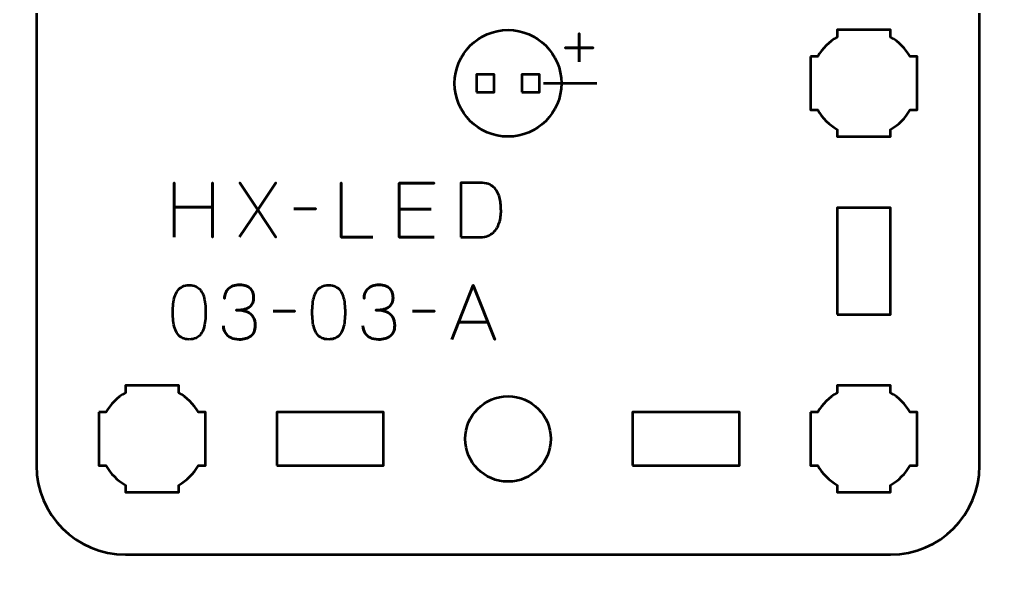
# Model space of a CAD drawing. Header units: centimetres. Extents: x -21 to 0, y -29.7 to 0.
# Drawn here: x -17.14 to -11.6, y -11.58 to -8.39 of the extents above; entities that cross this region are included whole.
import ezdxf

# ---------------------------------------------------------------- set-up
doc = ezdxf.new("R2010")
doc.units = ezdxf.units.CM
doc.header["$MEASUREMENT"] = 0
doc.layers.add('Layer 1', color=7, linetype='Continuous')

msp = doc.modelspace()

# ---------------------------------------------------------------- linework, layer by layer
at = {"layer": 'Layer 1', "lineweight": 53}
for points in [[(-14.577, -8.8), (-14.477, -8.8), (-14.477, -8.7), (-14.577, -8.7), (-14.577, -8.8)], [(-14.323, -8.8), (-14.223, -8.8), (-14.223, -8.7), (-14.323, -8.7), (-14.323, -8.8)], [(-12.55, -10.05), (-12.25, -10.05), (-12.25, -9.45), (-12.55, -9.45), (-12.55, -10.05)], [(-15.7, -10.9), (-15.1, -10.9), (-15.1, -10.6), (-15.7, -10.6), (-15.7, -10.9)], [(-13.7, -10.9), (-13.1, -10.9), (-13.1, -10.6), (-13.7, -10.6), (-13.7, -10.9)]]:
    msp.add_lwpolyline(points, close=True, dxfattribs=at)
at = {"layer": 'Layer 1', "color": 5, "lineweight": 53}
msp.add_ellipse((-14.4, -8.75), major_axis=(0, 0.3), ratio=1, dxfattribs=at)
at = {"layer": 'Layer 1', "lineweight": 53}
msp.add_ellipse((-14.4, -10.75), major_axis=(0, 0.24), ratio=1, dxfattribs=at)
at = {"layer": 'Layer 1', "color": 1, "lineweight": 53}
msp.add_open_spline([(-21.00003, -29.19995), (-21.00003, -29.19995), (-21.00003, -5.29992), (-21.00003, -5.29992), (-21.00003, -5.29992), (-21.00003, -5.21709), (-20.93286, -5.14992), (-20.85003, -5.14992), (-20.85003, -5.14992), (-20.7672, -5.14992), (-20.70003, -5.08275), (-20.70003, -4.99992), (-20.70003, -4.99992), (-20.70003, -4.91709), (-20.7672, -4.84992), (-20.85003, -4.84992), (-20.85003, -4.84992), (-20.93286, -4.84992), (-21.00003, -4.78275), (-21.00003, -4.69992), (-21.00003, -4.69992), (-21.00003, -4.61709), (-20.93286, -4.54992), (-20.85003, -4.54992), (-20.85003, -4.54992), (-20.7672, -4.54992), (-20.70003, -4.48275), (-20.70003, -4.39992), (-20.70003, -4.39992), (-20.70003, -4.31709), (-20.7672, -4.24992), (-20.85003, -4.24992), (-20.85003, -4.24992), (-20.93286, -4.24992), (-21.00003, -4.18275), (-21.00003, -4.09992), (-21.00003, -4.09992), (-21.00003, -4.01709), (-20.93286, -3.94992), (-20.85003, -3.94992), (-20.85003, -3.94992), (-20.7672, -3.94992), (-20.70003, -3.88275), (-20.70003, -3.79992), (-20.70003, -3.79992), (-20.70003, -3.71709), (-20.7672, -3.64992), (-20.85003, -3.64992), (-20.85003, -3.64992), (-20.93286, -3.64992), (-21.00003, -3.58275), (-21.00003, -3.49992), (-21.00003, -3.49992), (-21.00003, -3.41709), (-20.93286, -3.34992), (-20.85003, -3.34992), (-20.85003, -3.34992), (-20.7672, -3.34992), (-20.70003, -3.28275), (-20.70003, -3.19992), (-20.70003, -3.19992), (-20.70003, -3.11709), (-20.7672, -3.04992), (-20.85003, -3.04992), (-20.85003, -3.04992), (-20.93286, -3.04992), (-21.00003, -2.98275), (-21.00003, -2.89992), (-21.00003, -2.89992), (-21.00003, -2.81709), (-20.93286, -2.74992), (-20.85003, -2.74992), (-20.85003, -2.74992), (-20.7672, -2.74992), (-20.70003, -2.68275), (-20.70003, -2.59992), (-20.70003, -2.59992), (-20.70003, -2.51709), (-20.7672, -2.44992), (-20.85003, -2.44992), (-20.85003, -2.44992), (-20.93286, -2.44992), (-21.00003, -2.38275), (-21.00003, -2.29992), (-21.00003, -2.29992), (-21.00003, -2.21709), (-20.93286, -2.14992), (-20.85003, -2.14992), (-20.85003, -2.14992), (-20.7672, -2.14992), (-20.70003, -2.08275), (-20.70003, -1.99992), (-20.70003, -1.99992), (-20.70003, -1.91709), (-20.7672, -1.84992), (-20.85003, -1.84992), (-20.85003, -1.84992), (-20.93286, -1.84992), (-21.00003, -1.78275), (-21.00003, -1.69992), (-21.00003, -1.69992), (-21.00003, -1.61709), (-20.93286, -1.54992), (-20.85003, -1.54992), (-20.85003, -1.54992), (-20.7672, -1.54992), (-20.70003, -1.48275), (-20.70003, -1.39992), (-20.70003, -1.39992), (-20.70003, -1.31709), (-20.7672, -1.24992), (-20.85003, -1.24992), (-20.85003, -1.24992), (-20.93286, -1.24992), (-21.00003, -1.18275), (-21.00003, -1.09992), (-21.00003, -1.09992), (-21.00003, -1.09992), (-21.00003, -0.49992), (-21.00003, -0.49992), (-21.00003, -0.49992), (-21.00003, -0.22295), (-20.77694, 0.00004), (-20.49994, 0.00004), (-20.49994, 0.00004), (-20.49994, 0.00004), (-0.50008, 0.00004), (-0.50008, 0.00004), (-0.50008, 0.00004), (-0.22294, 0.00004), (0.00002, -0.22295), (0.00002, -0.49992), (0.00002, -0.49992), (0.00002, -0.49992), (0.00002, -29.19995), (0.00002, -29.19995), (0.00002, -29.19995), (0.00002, -29.47695), (-0.22294, -29.70004), (-0.50008, -29.70004), (-0.50008, -29.70004), (-0.50008, -29.70004), (-20.49994, -29.70004), (-20.49994, -29.70004), (-20.49994, -29.70004), (-20.77694, -29.70004), (-21.00003, -29.47695), (-21.00003, -29.19995)], degree=3, knots=[0, 0, 0, 0, 0.027027, 0.027027, 0.027027, 0.027027, 0.0540541, 0.0540541, 0.0540541, 0.0540541, 0.0810811, 0.0810811, 0.0810811, 0.0810811, 0.1081081, 0.1081081, 0.1081081, 0.1081081, 0.1351351, 0.1351351, 0.1351351, 0.1351351, 0.1621622, 0.1621622, 0.1621622, 0.1621622, 0.1891892, 0.1891892, 0.1891892, 0.1891892, 0.2162162, 0.2162162, 0.2162162, 0.2162162, 0.2432432, 0.2432432, 0.2432432, 0.2432432, 0.2702703, 0.2702703, 0.2702703, 0.2702703, 0.2972973, 0.2972973, 0.2972973, 0.2972973, 0.3243243, 0.3243243, 0.3243243, 0.3243243, 0.3513514, 0.3513514, 0.3513514, 0.3513514, 0.3783784, 0.3783784, 0.3783784, 0.3783784, 0.4054054, 0.4054054, 0.4054054, 0.4054054, 0.4324324, 0.4324324, 0.4324324, 0.4324324, 0.4594595, 0.4594595, 0.4594595, 0.4594595, 0.4864865, 0.4864865, 0.4864865, 0.4864865, 0.5135135, 0.5135135, 0.5135135, 0.5135135, 0.5405405, 0.5405405, 0.5405405, 0.5405405, 0.5675676, 0.5675676, 0.5675676, 0.5675676, 0.5945946, 0.5945946, 0.5945946, 0.5945946, 0.6216216, 0.6216216, 0.6216216, 0.6216216, 0.6486486, 0.6486486, 0.6486486, 0.6486486, 0.6756757, 0.6756757, 0.6756757, 0.6756757, 0.7027027, 0.7027027, 0.7027027, 0.7027027, 0.7297297, 0.7297297, 0.7297297, 0.7297297, 0.7567568, 0.7567568, 0.7567568, 0.7567568, 0.7837838, 0.7837838, 0.7837838, 0.7837838, 0.8108108, 0.8108108, 0.8108108, 0.8108108, 0.8378378, 0.8378378, 0.8378378, 0.8378378, 0.8648649, 0.8648649, 0.8648649, 0.8648649, 0.8918919, 0.8918919, 0.8918919, 0.8918919, 0.9189189, 0.9189189, 0.9189189, 0.9189189, 0.9459459, 0.9459459, 0.9459459, 0.9459459, 0.972973, 0.972973, 0.972973, 0.972973, 1, 1, 1, 1], dxfattribs=at)
at = {"layer": 'Layer 1', "color": 3, "lineweight": 53}
msp.add_open_spline([(-17.05, -10.9), (-17.05, -10.9), (-17.05, -6.6), (-17.05, -6.6), (-17.05, -6.6), (-17.05, -6.32391), (-16.82609, -6.1), (-16.55, -6.1), (-16.55, -6.1), (-16.55, -6.1), (-12.25, -6.1), (-12.25, -6.1), (-12.25, -6.1), (-11.97391, -6.1), (-11.75, -6.32391), (-11.75, -6.6), (-11.75, -6.6), (-11.75, -6.6), (-11.75, -10.9), (-11.75, -10.9), (-11.75, -10.9), (-11.75, -11.17609), (-11.97391, -11.4), (-12.25, -11.4), (-12.25, -11.4), (-12.25, -11.4), (-16.55, -11.4), (-16.55, -11.4), (-16.55, -11.4), (-16.82609, -11.4), (-17.05, -11.17609), (-17.05, -10.9)], degree=3, knots=[0, 0, 0, 0, 0.125, 0.125, 0.125, 0.125, 0.25, 0.25, 0.25, 0.25, 0.375, 0.375, 0.375, 0.375, 0.5, 0.5, 0.5, 0.5, 0.625, 0.625, 0.625, 0.625, 0.75, 0.75, 0.75, 0.75, 0.875, 0.875, 0.875, 0.875, 1, 1, 1, 1], dxfattribs=at)
at = {"layer": 'Layer 1', "color": 5, "lineweight": 53}
for points, knots in [([(-14, -8.62959), (-14, -8.62959), (-14, -8.55), (-14, -8.55), (-14, -8.55), (-14, -8.55), (-14.07916, -8.55), (-14.07916, -8.55), (-14.07916, -8.55), (-14.07916, -8.55), (-14, -8.55), (-14, -8.55), (-14, -8.55), (-14, -8.55), (-14, -8.47042), (-14, -8.47042), (-14, -8.47042), (-14, -8.47042), (-14, -8.55), (-14, -8.55), (-14, -8.55), (-14, -8.55), (-13.92083, -8.55), (-13.92083, -8.55), (-13.92083, -8.55), (-13.92083, -8.55), (-14, -8.55), (-14, -8.55), (-14, -8.55), (-14, -8.55), (-14, -8.62959), (-14, -8.62959)], [0, 0, 0, 0, 0.125, 0.125, 0.125, 0.125, 0.25, 0.25, 0.25, 0.25, 0.375, 0.375, 0.375, 0.375, 0.5, 0.5, 0.5, 0.5, 0.625, 0.625, 0.625, 0.625, 0.75, 0.75, 0.75, 0.75, 0.875, 0.875, 0.875, 0.875, 1, 1, 1, 1]), ([(-16.27632, -9.61494), (-16.27632, -9.61494), (-16.27632, -9.44603), (-16.27632, -9.44603), (-16.27632, -9.44603), (-16.27632, -9.44603), (-16.06085, -9.44603), (-16.06085, -9.44603), (-16.06085, -9.44603), (-16.06085, -9.44603), (-16.06085, -9.61494), (-16.06085, -9.61494), (-16.06085, -9.61494), (-16.06085, -9.61494), (-16.06085, -9.31014), (-16.06085, -9.31014), (-16.06085, -9.31014), (-16.06085, -9.31014), (-16.06085, -9.44603), (-16.06085, -9.44603), (-16.06085, -9.44603), (-16.06085, -9.44603), (-16.27632, -9.44603), (-16.27632, -9.44603), (-16.27632, -9.44603), (-16.27632, -9.44603), (-16.27632, -9.31014), (-16.27632, -9.31014), (-16.27632, -9.31014), (-16.27632, -9.31014), (-16.27632, -9.61494), (-16.27632, -9.61494)], [0, 0, 0, 0, 0.125, 0.125, 0.125, 0.125, 0.25, 0.25, 0.25, 0.25, 0.375, 0.375, 0.375, 0.375, 0.5, 0.5, 0.5, 0.5, 0.625, 0.625, 0.625, 0.625, 0.75, 0.75, 0.75, 0.75, 0.875, 0.875, 0.875, 0.875, 1, 1, 1, 1]), ([(-15.90887, -9.61282), (-15.90887, -9.61282), (-15.80642, -9.46127), (-15.80642, -9.46127), (-15.80642, -9.46127), (-15.80642, -9.46127), (-15.90718, -9.30972), (-15.90718, -9.30972), (-15.90718, -9.30972), (-15.90718, -9.30972), (-15.80642, -9.46127), (-15.80642, -9.46127), (-15.80642, -9.46127), (-15.80642, -9.46127), (-15.7044, -9.30972), (-15.7044, -9.30972), (-15.7044, -9.30972), (-15.7044, -9.30972), (-15.80642, -9.46127), (-15.80642, -9.46127), (-15.80642, -9.46127), (-15.80642, -9.46127), (-15.7044, -9.61494), (-15.7044, -9.61494), (-15.7044, -9.61494), (-15.7044, -9.61494), (-15.80642, -9.46127), (-15.80642, -9.46127), (-15.80642, -9.46127), (-15.80642, -9.46127), (-15.90887, -9.61282), (-15.90887, -9.61282)], [0, 0, 0, 0, 0.125, 0.125, 0.125, 0.125, 0.25, 0.25, 0.25, 0.25, 0.375, 0.375, 0.375, 0.375, 0.5, 0.5, 0.5, 0.5, 0.625, 0.625, 0.625, 0.625, 0.75, 0.75, 0.75, 0.75, 0.875, 0.875, 0.875, 0.875, 1, 1, 1, 1]), ([(-15.15916, -9.61494), (-15.15916, -9.61494), (-15.33738, -9.61494), (-15.33738, -9.61494), (-15.33738, -9.61494), (-15.33738, -9.61494), (-15.33738, -9.30972), (-15.33738, -9.30972), (-15.33738, -9.30972), (-15.33738, -9.30972), (-15.33738, -9.61494), (-15.33738, -9.61494), (-15.33738, -9.61494), (-15.33738, -9.61494), (-15.15916, -9.61494), (-15.15916, -9.61494)], [0, 0, 0, 0, 0.25, 0.25, 0.25, 0.25, 0.5, 0.5, 0.5, 0.5, 0.75, 0.75, 0.75, 0.75, 1, 1, 1, 1]), ([(-14.81415, -9.61494), (-14.81415, -9.61494), (-15.01142, -9.61494), (-15.01142, -9.61494), (-15.01142, -9.61494), (-15.01142, -9.61494), (-15.01142, -9.31141), (-15.01142, -9.31141), (-15.01142, -9.31141), (-15.01142, -9.31141), (-14.81415, -9.31141), (-14.81415, -9.31141), (-14.81415, -9.31141), (-14.81415, -9.31141), (-15.01142, -9.31141), (-15.01142, -9.31141), (-15.01142, -9.31141), (-15.01142, -9.31141), (-15.01142, -9.61494), (-15.01142, -9.61494), (-15.01142, -9.61494), (-15.01142, -9.61494), (-14.81415, -9.61494), (-14.81415, -9.61494)], [0, 0, 0, 0, 0.1666667, 0.1666667, 0.1666667, 0.1666667, 0.3333333, 0.3333333, 0.3333333, 0.3333333, 0.5, 0.5, 0.5, 0.5, 0.6666667, 0.6666667, 0.6666667, 0.6666667, 0.8333333, 0.8333333, 0.8333333, 0.8333333, 1, 1, 1, 1]), ([(-14.66514, -9.61494), (-14.66514, -9.61494), (-14.66514, -9.30972), (-14.66514, -9.30972), (-14.66514, -9.30972), (-14.66514, -9.30972), (-14.55507, -9.30972), (-14.55507, -9.30972), (-14.55507, -9.30972), (-14.53835, -9.30979), (-14.52389, -9.31198), (-14.51168, -9.31628), (-14.51168, -9.31628), (-14.49955, -9.32058), (-14.48925, -9.32651), (-14.48092, -9.33399), (-14.48092, -9.33399), (-14.47253, -9.34154), (-14.46575, -9.35022), (-14.46046, -9.35995), (-14.46046, -9.35995), (-14.45517, -9.36976), (-14.45108, -9.3802), (-14.44818, -9.39128), (-14.44818, -9.39128), (-14.44529, -9.40229), (-14.44325, -9.41351), (-14.44198, -9.42486), (-14.44198, -9.42486), (-14.44071, -9.43622), (-14.43986, -9.44723), (-14.43951, -9.45788), (-14.43951, -9.45788), (-14.43901, -9.46854), (-14.43936, -9.47976), (-14.44049, -9.49154), (-14.44049, -9.49154), (-14.44162, -9.50332), (-14.44374, -9.5151), (-14.44691, -9.52682), (-14.44691, -9.52682), (-14.45002, -9.53853), (-14.45446, -9.54968), (-14.46018, -9.56019), (-14.46018, -9.56019), (-14.46582, -9.57077), (-14.47302, -9.58016), (-14.48163, -9.58834), (-14.48163, -9.58834), (-14.49031, -9.59653), (-14.50068, -9.60302), (-14.51281, -9.60774), (-14.51281, -9.60774), (-14.52495, -9.61247), (-14.53906, -9.61487), (-14.55507, -9.61494), (-14.55507, -9.61494), (-14.55507, -9.61494), (-14.66514, -9.61494), (-14.66514, -9.61494)], [0, 0, 0, 0, 0.0666667, 0.0666667, 0.0666667, 0.0666667, 0.1333333, 0.1333333, 0.1333333, 0.1333333, 0.2, 0.2, 0.2, 0.2, 0.2666667, 0.2666667, 0.2666667, 0.2666667, 0.3333333, 0.3333333, 0.3333333, 0.3333333, 0.4, 0.4, 0.4, 0.4, 0.4666667, 0.4666667, 0.4666667, 0.4666667, 0.5333333, 0.5333333, 0.5333333, 0.5333333, 0.6, 0.6, 0.6, 0.6, 0.6666667, 0.6666667, 0.6666667, 0.6666667, 0.7333333, 0.7333333, 0.7333333, 0.7333333, 0.8, 0.8, 0.8, 0.8, 0.8666667, 0.8666667, 0.8666667, 0.8666667, 0.9333333, 0.9333333, 0.9333333, 0.9333333, 1, 1, 1, 1]), ([(-14.66514, -9.61494), (-14.66514, -9.61494), (-14.66514, -9.30972), (-14.66514, -9.30972), (-14.66514, -9.30972), (-14.66514, -9.30972), (-14.55507, -9.30972), (-14.55507, -9.30972), (-14.55507, -9.30972), (-14.53835, -9.30979), (-14.52389, -9.31198), (-14.51168, -9.31628), (-14.51168, -9.31628), (-14.49955, -9.32058), (-14.48925, -9.32651), (-14.48092, -9.33399), (-14.48092, -9.33399), (-14.47253, -9.34154), (-14.46575, -9.35022), (-14.46046, -9.35995), (-14.46046, -9.35995), (-14.45517, -9.36976), (-14.45108, -9.3802), (-14.44818, -9.39128), (-14.44818, -9.39128), (-14.44529, -9.40229), (-14.44325, -9.41351), (-14.44198, -9.42486), (-14.44198, -9.42486), (-14.44071, -9.43622), (-14.43986, -9.44723), (-14.43951, -9.45788), (-14.43951, -9.45788), (-14.43901, -9.46854), (-14.43936, -9.47976), (-14.44049, -9.49154), (-14.44049, -9.49154), (-14.44162, -9.50332), (-14.44374, -9.5151), (-14.44691, -9.52682), (-14.44691, -9.52682), (-14.45002, -9.53853), (-14.45446, -9.54968), (-14.46018, -9.56019), (-14.46018, -9.56019), (-14.46582, -9.57077), (-14.47302, -9.58016), (-14.48163, -9.58834), (-14.48163, -9.58834), (-14.49031, -9.59653), (-14.50068, -9.60302), (-14.51281, -9.60774), (-14.51281, -9.60774), (-14.52495, -9.61247), (-14.53906, -9.61487), (-14.55507, -9.61494), (-14.55507, -9.61494), (-14.55507, -9.61494), (-14.66514, -9.61494), (-14.66514, -9.61494)], [0, 0, 0, 0, 0.0666667, 0.0666667, 0.0666667, 0.0666667, 0.1333333, 0.1333333, 0.1333333, 0.1333333, 0.2, 0.2, 0.2, 0.2, 0.2666667, 0.2666667, 0.2666667, 0.2666667, 0.3333333, 0.3333333, 0.3333333, 0.3333333, 0.4, 0.4, 0.4, 0.4, 0.4666667, 0.4666667, 0.4666667, 0.4666667, 0.5333333, 0.5333333, 0.5333333, 0.5333333, 0.6, 0.6, 0.6, 0.6, 0.6666667, 0.6666667, 0.6666667, 0.6666667, 0.7333333, 0.7333333, 0.7333333, 0.7333333, 0.8, 0.8, 0.8, 0.8, 0.8666667, 0.8666667, 0.8666667, 0.8666667, 0.9333333, 0.9333333, 0.9333333, 0.9333333, 1, 1, 1, 1]), ([(-15.60323, -9.45534), (-15.60323, -9.45534), (-15.48004, -9.45534), (-15.48004, -9.45534), (-15.48004, -9.45534), (-15.48004, -9.45534), (-15.60323, -9.45534), (-15.60323, -9.45534)], [0, 0, 0, 0, 0.5, 0.5, 0.5, 0.5, 1, 1, 1, 1]), ([(-14.83108, -9.45873), (-14.83108, -9.45873), (-15.01142, -9.45873), (-15.01142, -9.45873), (-15.01142, -9.45873), (-15.01142, -9.45873), (-14.83108, -9.45873), (-14.83108, -9.45873)], [0, 0, 0, 0, 0.5, 0.5, 0.5, 0.5, 1, 1, 1, 1]), ([(-16.19144, -10.19025), (-16.17663, -10.19018), (-16.16386, -10.18757), (-16.1532, -10.18249), (-16.1532, -10.18249), (-16.14262, -10.17741), (-16.1338, -10.17014), (-16.12675, -10.1609), (-16.12675, -10.1609), (-16.11976, -10.15159), (-16.11426, -10.14058), (-16.11017, -10.12788), (-16.11017, -10.12788), (-16.10614, -10.11518), (-16.10325, -10.10128), (-16.10163, -10.08604), (-16.10163, -10.08604), (-16.09993, -10.0708), (-16.09909, -10.05478), (-16.09916, -10.03785), (-16.09916, -10.03785), (-16.09909, -10.02099), (-16.09993, -10.00497), (-16.10163, -9.9898), (-16.10163, -9.9898), (-16.10325, -9.97463), (-16.10614, -9.96066), (-16.11017, -9.94796), (-16.11017, -9.94796), (-16.11426, -9.93533), (-16.11976, -9.92433), (-16.12675, -9.91494), (-16.12675, -9.91494), (-16.1338, -9.90563), (-16.14262, -9.89836), (-16.1532, -9.89328), (-16.1532, -9.89328), (-16.16386, -9.88813), (-16.17663, -9.88552), (-16.19144, -9.88545), (-16.19144, -9.88545), (-16.20626, -9.88552), (-16.21903, -9.88813), (-16.22969, -9.89328), (-16.22969, -9.89328), (-16.24027, -9.89836), (-16.24909, -9.90563), (-16.25614, -9.91494), (-16.25614, -9.91494), (-16.26313, -9.92433), (-16.26863, -9.93533), (-16.27272, -9.94796), (-16.27272, -9.94796), (-16.27675, -9.96066), (-16.27964, -9.97463), (-16.28126, -9.9898), (-16.28126, -9.9898), (-16.28295, -10.00497), (-16.2838, -10.02099), (-16.28373, -10.03785), (-16.28373, -10.03785), (-16.2838, -10.05478), (-16.28295, -10.0708), (-16.28126, -10.08604), (-16.28126, -10.08604), (-16.27964, -10.10128), (-16.27675, -10.11518), (-16.27272, -10.12788), (-16.27272, -10.12788), (-16.26863, -10.14058), (-16.26313, -10.15159), (-16.25614, -10.1609), (-16.25614, -10.1609), (-16.24909, -10.17014), (-16.24027, -10.17741), (-16.22969, -10.18249), (-16.22969, -10.18249), (-16.21903, -10.18757), (-16.20626, -10.19018), (-16.19144, -10.19025)], [0, 0, 0, 0, 0.05, 0.05, 0.05, 0.05, 0.1, 0.1, 0.1, 0.1, 0.15, 0.15, 0.15, 0.15, 0.2, 0.2, 0.2, 0.2, 0.25, 0.25, 0.25, 0.25, 0.3, 0.3, 0.3, 0.3, 0.35, 0.35, 0.35, 0.35, 0.4, 0.4, 0.4, 0.4, 0.45, 0.45, 0.45, 0.45, 0.5, 0.5, 0.5, 0.5, 0.55, 0.55, 0.55, 0.55, 0.6, 0.6, 0.6, 0.6, 0.65, 0.65, 0.65, 0.65, 0.7, 0.7, 0.7, 0.7, 0.75, 0.75, 0.75, 0.75, 0.8, 0.8, 0.8, 0.8, 0.85, 0.85, 0.85, 0.85, 0.9, 0.9, 0.9, 0.9, 0.95, 0.95, 0.95, 0.95, 1, 1, 1, 1]), ([(-16.19144, -10.19025), (-16.17663, -10.19018), (-16.16386, -10.18757), (-16.1532, -10.18249), (-16.1532, -10.18249), (-16.14262, -10.17741), (-16.1338, -10.17014), (-16.12675, -10.1609), (-16.12675, -10.1609), (-16.11976, -10.15159), (-16.11426, -10.14058), (-16.11017, -10.12788), (-16.11017, -10.12788), (-16.10614, -10.11518), (-16.10325, -10.10128), (-16.10163, -10.08604), (-16.10163, -10.08604), (-16.09993, -10.0708), (-16.09909, -10.05478), (-16.09916, -10.03785), (-16.09916, -10.03785), (-16.09909, -10.02099), (-16.09993, -10.00497), (-16.10163, -9.9898), (-16.10163, -9.9898), (-16.10325, -9.97463), (-16.10614, -9.96066), (-16.11017, -9.94796), (-16.11017, -9.94796), (-16.11426, -9.93533), (-16.11976, -9.92433), (-16.12675, -9.91494), (-16.12675, -9.91494), (-16.1338, -9.90563), (-16.14262, -9.89836), (-16.1532, -9.89328), (-16.1532, -9.89328), (-16.16386, -9.88813), (-16.17663, -9.88552), (-16.19144, -9.88545), (-16.19144, -9.88545), (-16.20626, -9.88552), (-16.21903, -9.88813), (-16.22969, -9.89328), (-16.22969, -9.89328), (-16.24027, -9.89836), (-16.24909, -9.90563), (-16.25614, -9.91494), (-16.25614, -9.91494), (-16.26313, -9.92433), (-16.26863, -9.93533), (-16.27272, -9.94796), (-16.27272, -9.94796), (-16.27675, -9.96066), (-16.27964, -9.97463), (-16.28126, -9.9898), (-16.28126, -9.9898), (-16.28295, -10.00497), (-16.2838, -10.02099), (-16.28373, -10.03785), (-16.28373, -10.03785), (-16.2838, -10.05478), (-16.28295, -10.0708), (-16.28126, -10.08604), (-16.28126, -10.08604), (-16.27964, -10.10128), (-16.27675, -10.11518), (-16.27272, -10.12788), (-16.27272, -10.12788), (-16.26863, -10.14058), (-16.26313, -10.15159), (-16.25614, -10.1609), (-16.25614, -10.1609), (-16.24909, -10.17014), (-16.24027, -10.17741), (-16.22969, -10.18249), (-16.22969, -10.18249), (-16.21903, -10.18757), (-16.20626, -10.19018), (-16.19144, -10.19025)], [0, 0, 0, 0, 0.05, 0.05, 0.05, 0.05, 0.1, 0.1, 0.1, 0.1, 0.15, 0.15, 0.15, 0.15, 0.2, 0.2, 0.2, 0.2, 0.25, 0.25, 0.25, 0.25, 0.3, 0.3, 0.3, 0.3, 0.35, 0.35, 0.35, 0.35, 0.4, 0.4, 0.4, 0.4, 0.45, 0.45, 0.45, 0.45, 0.5, 0.5, 0.5, 0.5, 0.55, 0.55, 0.55, 0.55, 0.6, 0.6, 0.6, 0.6, 0.65, 0.65, 0.65, 0.65, 0.7, 0.7, 0.7, 0.7, 0.75, 0.75, 0.75, 0.75, 0.8, 0.8, 0.8, 0.8, 0.85, 0.85, 0.85, 0.85, 0.9, 0.9, 0.9, 0.9, 0.95, 0.95, 0.95, 0.95, 1, 1, 1, 1]), ([(-15.99883, -10.11363), (-15.99876, -10.12887), (-15.99523, -10.14213), (-15.98825, -10.15363), (-15.98825, -10.15363), (-15.98126, -10.16506), (-15.97131, -10.17402), (-15.95833, -10.18044), (-15.95833, -10.18044), (-15.94535, -10.18686), (-15.92976, -10.19011), (-15.91162, -10.19025), (-15.91162, -10.19025), (-15.89801, -10.19025), (-15.88566, -10.18884), (-15.87444, -10.18588), (-15.87444, -10.18588), (-15.86329, -10.18291), (-15.8537, -10.17833), (-15.84558, -10.17205), (-15.84558, -10.17205), (-15.83747, -10.16577), (-15.83126, -10.15765), (-15.82682, -10.14778), (-15.82682, -10.14778), (-15.82244, -10.13783), (-15.82026, -10.1259), (-15.82019, -10.11193), (-15.82019, -10.11193), (-15.82011, -10.09331), (-15.82392, -10.07757), (-15.83147, -10.0648), (-15.83147, -10.0648), (-15.83902, -10.05203), (-15.85074, -10.04244), (-15.86647, -10.03588), (-15.86647, -10.03588), (-15.8822, -10.02931), (-15.90238, -10.026), (-15.92686, -10.026), (-15.92686, -10.026), (-15.90859, -10.02607), (-15.89328, -10.02438), (-15.88079, -10.02092), (-15.88079, -10.02092), (-15.86837, -10.01746), (-15.85843, -10.01259), (-15.85095, -10.00624), (-15.85095, -10.00624), (-15.84347, -9.99996), (-15.83804, -9.99248), (-15.83479, -9.98388), (-15.83479, -9.98388), (-15.83147, -9.97534), (-15.82985, -9.96596), (-15.82992, -9.95573), (-15.82992, -9.95573), (-15.82985, -9.94549), (-15.83126, -9.93604), (-15.83408, -9.92729), (-15.83408, -9.92729), (-15.83684, -9.91854), (-15.84135, -9.91085), (-15.84749, -9.90429), (-15.84749, -9.90429), (-15.85363, -9.89773), (-15.86174, -9.89258), (-15.87169, -9.88891), (-15.87169, -9.88891), (-15.88171, -9.88524), (-15.89392, -9.88341), (-15.90824, -9.88334), (-15.90824, -9.88334), (-15.92249, -9.88341), (-15.93498, -9.88552), (-15.94556, -9.88962), (-15.94556, -9.88962), (-15.95622, -9.89371), (-15.96496, -9.89928), (-15.97202, -9.90641), (-15.97202, -9.90641), (-15.979, -9.91353), (-15.98423, -9.92165), (-15.98768, -9.93082), (-15.98768, -9.93082), (-15.99121, -9.93999), (-15.9929, -9.94973), (-15.9929, -9.95996), (-15.9929, -9.95996), (-15.9929, -9.94973), (-15.99121, -9.93999), (-15.98768, -9.93082), (-15.98768, -9.93082), (-15.98423, -9.92165), (-15.979, -9.91353), (-15.97202, -9.90641), (-15.97202, -9.90641), (-15.96496, -9.89928), (-15.95622, -9.89371), (-15.94556, -9.88962), (-15.94556, -9.88962), (-15.93498, -9.88552), (-15.92249, -9.88341), (-15.90824, -9.88334), (-15.90824, -9.88334), (-15.89392, -9.88341), (-15.88171, -9.88524), (-15.87169, -9.88891), (-15.87169, -9.88891), (-15.86174, -9.89258), (-15.85363, -9.89773), (-15.84749, -9.90429), (-15.84749, -9.90429), (-15.84135, -9.91085), (-15.83684, -9.91854), (-15.83408, -9.92729), (-15.83408, -9.92729), (-15.83126, -9.93604), (-15.82985, -9.94549), (-15.82992, -9.95573), (-15.82992, -9.95573), (-15.82985, -9.96596), (-15.83147, -9.97534), (-15.83479, -9.98388), (-15.83479, -9.98388), (-15.83804, -9.99248), (-15.84347, -9.99996), (-15.85095, -10.00624), (-15.85095, -10.00624), (-15.85843, -10.01259), (-15.86837, -10.01746), (-15.88079, -10.02092), (-15.88079, -10.02092), (-15.89328, -10.02438), (-15.90859, -10.02607), (-15.92686, -10.026), (-15.92686, -10.026), (-15.90238, -10.026), (-15.8822, -10.02931), (-15.86647, -10.03588), (-15.86647, -10.03588), (-15.85074, -10.04244), (-15.83902, -10.05203), (-15.83147, -10.0648), (-15.83147, -10.0648), (-15.82392, -10.07757), (-15.82011, -10.09331), (-15.82019, -10.11193), (-15.82019, -10.11193), (-15.82026, -10.1259), (-15.82244, -10.13783), (-15.82682, -10.14778), (-15.82682, -10.14778), (-15.83126, -10.15765), (-15.83747, -10.16577), (-15.84558, -10.17205), (-15.84558, -10.17205), (-15.8537, -10.17833), (-15.86329, -10.18291), (-15.87444, -10.18588), (-15.87444, -10.18588), (-15.88566, -10.18884), (-15.89801, -10.19025), (-15.91162, -10.19025), (-15.91162, -10.19025), (-15.92976, -10.19011), (-15.94535, -10.18686), (-15.95833, -10.18044), (-15.95833, -10.18044), (-15.97131, -10.17402), (-15.98126, -10.16506), (-15.98825, -10.15363), (-15.98825, -10.15363), (-15.99523, -10.14213), (-15.99876, -10.12887), (-15.99883, -10.11363)], [0, 0, 0, 0, 0.0227273, 0.0227273, 0.0227273, 0.0227273, 0.0454545, 0.0454545, 0.0454545, 0.0454545, 0.0681818, 0.0681818, 0.0681818, 0.0681818, 0.0909091, 0.0909091, 0.0909091, 0.0909091, 0.1136364, 0.1136364, 0.1136364, 0.1136364, 0.1363636, 0.1363636, 0.1363636, 0.1363636, 0.1590909, 0.1590909, 0.1590909, 0.1590909, 0.1818182, 0.1818182, 0.1818182, 0.1818182, 0.2045455, 0.2045455, 0.2045455, 0.2045455, 0.2272727, 0.2272727, 0.2272727, 0.2272727, 0.25, 0.25, 0.25, 0.25, 0.2727273, 0.2727273, 0.2727273, 0.2727273, 0.2954545, 0.2954545, 0.2954545, 0.2954545, 0.3181818, 0.3181818, 0.3181818, 0.3181818, 0.3409091, 0.3409091, 0.3409091, 0.3409091, 0.3636364, 0.3636364, 0.3636364, 0.3636364, 0.3863636, 0.3863636, 0.3863636, 0.3863636, 0.4090909, 0.4090909, 0.4090909, 0.4090909, 0.4318182, 0.4318182, 0.4318182, 0.4318182, 0.4545455, 0.4545455, 0.4545455, 0.4545455, 0.4772727, 0.4772727, 0.4772727, 0.4772727, 0.5, 0.5, 0.5, 0.5, 0.5227273, 0.5227273, 0.5227273, 0.5227273, 0.5454545, 0.5454545, 0.5454545, 0.5454545, 0.5681818, 0.5681818, 0.5681818, 0.5681818, 0.5909091, 0.5909091, 0.5909091, 0.5909091, 0.6136364, 0.6136364, 0.6136364, 0.6136364, 0.6363636, 0.6363636, 0.6363636, 0.6363636, 0.6590909, 0.6590909, 0.6590909, 0.6590909, 0.6818182, 0.6818182, 0.6818182, 0.6818182, 0.7045455, 0.7045455, 0.7045455, 0.7045455, 0.7272727, 0.7272727, 0.7272727, 0.7272727, 0.75, 0.75, 0.75, 0.75, 0.7727273, 0.7727273, 0.7727273, 0.7727273, 0.7954545, 0.7954545, 0.7954545, 0.7954545, 0.8181818, 0.8181818, 0.8181818, 0.8181818, 0.8409091, 0.8409091, 0.8409091, 0.8409091, 0.8636364, 0.8636364, 0.8636364, 0.8636364, 0.8863636, 0.8863636, 0.8863636, 0.8863636, 0.9090909, 0.9090909, 0.9090909, 0.9090909, 0.9318182, 0.9318182, 0.9318182, 0.9318182, 0.9545455, 0.9545455, 0.9545455, 0.9545455, 0.9772727, 0.9772727, 0.9772727, 0.9772727, 1, 1, 1, 1]), ([(-15.40786, -10.19025), (-15.39305, -10.19018), (-15.38028, -10.18757), (-15.36962, -10.18249), (-15.36962, -10.18249), (-15.35904, -10.17741), (-15.35022, -10.17014), (-15.34317, -10.1609), (-15.34317, -10.1609), (-15.33618, -10.15159), (-15.33068, -10.14058), (-15.32659, -10.12788), (-15.32659, -10.12788), (-15.32256, -10.11518), (-15.31967, -10.10128), (-15.31805, -10.08604), (-15.31805, -10.08604), (-15.31635, -10.0708), (-15.31551, -10.05478), (-15.31558, -10.03785), (-15.31558, -10.03785), (-15.31551, -10.02099), (-15.31635, -10.00497), (-15.31805, -9.9898), (-15.31805, -9.9898), (-15.31967, -9.97463), (-15.32256, -9.96066), (-15.32659, -9.94796), (-15.32659, -9.94796), (-15.33068, -9.93533), (-15.33618, -9.92433), (-15.34317, -9.91494), (-15.34317, -9.91494), (-15.35022, -9.90563), (-15.35904, -9.89836), (-15.36962, -9.89328), (-15.36962, -9.89328), (-15.38028, -9.88813), (-15.39305, -9.88552), (-15.40786, -9.88545), (-15.40786, -9.88545), (-15.42268, -9.88552), (-15.43545, -9.88813), (-15.44611, -9.89328), (-15.44611, -9.89328), (-15.45669, -9.89836), (-15.46551, -9.90563), (-15.47256, -9.91494), (-15.47256, -9.91494), (-15.47955, -9.92433), (-15.48505, -9.93533), (-15.48914, -9.94796), (-15.48914, -9.94796), (-15.49317, -9.96066), (-15.49606, -9.97463), (-15.49768, -9.9898), (-15.49768, -9.9898), (-15.49937, -10.00497), (-15.50022, -10.02099), (-15.50015, -10.03785), (-15.50015, -10.03785), (-15.50022, -10.05478), (-15.49937, -10.0708), (-15.49768, -10.08604), (-15.49768, -10.08604), (-15.49606, -10.10128), (-15.49317, -10.11518), (-15.48914, -10.12788), (-15.48914, -10.12788), (-15.48505, -10.14058), (-15.47955, -10.15159), (-15.47256, -10.1609), (-15.47256, -10.1609), (-15.46551, -10.17014), (-15.45669, -10.17741), (-15.44611, -10.18249), (-15.44611, -10.18249), (-15.43545, -10.18757), (-15.42268, -10.19018), (-15.40786, -10.19025)], [0, 0, 0, 0, 0.05, 0.05, 0.05, 0.05, 0.1, 0.1, 0.1, 0.1, 0.15, 0.15, 0.15, 0.15, 0.2, 0.2, 0.2, 0.2, 0.25, 0.25, 0.25, 0.25, 0.3, 0.3, 0.3, 0.3, 0.35, 0.35, 0.35, 0.35, 0.4, 0.4, 0.4, 0.4, 0.45, 0.45, 0.45, 0.45, 0.5, 0.5, 0.5, 0.5, 0.55, 0.55, 0.55, 0.55, 0.6, 0.6, 0.6, 0.6, 0.65, 0.65, 0.65, 0.65, 0.7, 0.7, 0.7, 0.7, 0.75, 0.75, 0.75, 0.75, 0.8, 0.8, 0.8, 0.8, 0.85, 0.85, 0.85, 0.85, 0.9, 0.9, 0.9, 0.9, 0.95, 0.95, 0.95, 0.95, 1, 1, 1, 1]), ([(-15.40786, -10.19025), (-15.39305, -10.19018), (-15.38028, -10.18757), (-15.36962, -10.18249), (-15.36962, -10.18249), (-15.35904, -10.17741), (-15.35022, -10.17014), (-15.34317, -10.1609), (-15.34317, -10.1609), (-15.33618, -10.15159), (-15.33068, -10.14058), (-15.32659, -10.12788), (-15.32659, -10.12788), (-15.32256, -10.11518), (-15.31967, -10.10128), (-15.31805, -10.08604), (-15.31805, -10.08604), (-15.31635, -10.0708), (-15.31551, -10.05478), (-15.31558, -10.03785), (-15.31558, -10.03785), (-15.31551, -10.02099), (-15.31635, -10.00497), (-15.31805, -9.9898), (-15.31805, -9.9898), (-15.31967, -9.97463), (-15.32256, -9.96066), (-15.32659, -9.94796), (-15.32659, -9.94796), (-15.33068, -9.93533), (-15.33618, -9.92433), (-15.34317, -9.91494), (-15.34317, -9.91494), (-15.35022, -9.90563), (-15.35904, -9.89836), (-15.36962, -9.89328), (-15.36962, -9.89328), (-15.38028, -9.88813), (-15.39305, -9.88552), (-15.40786, -9.88545), (-15.40786, -9.88545), (-15.42268, -9.88552), (-15.43545, -9.88813), (-15.44611, -9.89328), (-15.44611, -9.89328), (-15.45669, -9.89836), (-15.46551, -9.90563), (-15.47256, -9.91494), (-15.47256, -9.91494), (-15.47955, -9.92433), (-15.48505, -9.93533), (-15.48914, -9.94796), (-15.48914, -9.94796), (-15.49317, -9.96066), (-15.49606, -9.97463), (-15.49768, -9.9898), (-15.49768, -9.9898), (-15.49937, -10.00497), (-15.50022, -10.02099), (-15.50015, -10.03785), (-15.50015, -10.03785), (-15.50022, -10.05478), (-15.49937, -10.0708), (-15.49768, -10.08604), (-15.49768, -10.08604), (-15.49606, -10.10128), (-15.49317, -10.11518), (-15.48914, -10.12788), (-15.48914, -10.12788), (-15.48505, -10.14058), (-15.47955, -10.15159), (-15.47256, -10.1609), (-15.47256, -10.1609), (-15.46551, -10.17014), (-15.45669, -10.17741), (-15.44611, -10.18249), (-15.44611, -10.18249), (-15.43545, -10.18757), (-15.42268, -10.19018), (-15.40786, -10.19025)], [0, 0, 0, 0, 0.05, 0.05, 0.05, 0.05, 0.1, 0.1, 0.1, 0.1, 0.15, 0.15, 0.15, 0.15, 0.2, 0.2, 0.2, 0.2, 0.25, 0.25, 0.25, 0.25, 0.3, 0.3, 0.3, 0.3, 0.35, 0.35, 0.35, 0.35, 0.4, 0.4, 0.4, 0.4, 0.45, 0.45, 0.45, 0.45, 0.5, 0.5, 0.5, 0.5, 0.55, 0.55, 0.55, 0.55, 0.6, 0.6, 0.6, 0.6, 0.65, 0.65, 0.65, 0.65, 0.7, 0.7, 0.7, 0.7, 0.75, 0.75, 0.75, 0.75, 0.8, 0.8, 0.8, 0.8, 0.85, 0.85, 0.85, 0.85, 0.9, 0.9, 0.9, 0.9, 0.95, 0.95, 0.95, 0.95, 1, 1, 1, 1]), ([(-15.21525, -10.11363), (-15.21518, -10.12887), (-15.21165, -10.14213), (-15.20467, -10.15363), (-15.20467, -10.15363), (-15.19768, -10.16506), (-15.18773, -10.17402), (-15.17475, -10.18044), (-15.17475, -10.18044), (-15.16177, -10.18686), (-15.14618, -10.19011), (-15.12804, -10.19025), (-15.12804, -10.19025), (-15.11443, -10.19025), (-15.10208, -10.18884), (-15.09086, -10.18588), (-15.09086, -10.18588), (-15.07971, -10.18291), (-15.07012, -10.17833), (-15.062, -10.17205), (-15.062, -10.17205), (-15.05389, -10.16577), (-15.04768, -10.15765), (-15.04324, -10.14778), (-15.04324, -10.14778), (-15.03886, -10.13783), (-15.03668, -10.1259), (-15.03661, -10.11193), (-15.03661, -10.11193), (-15.03653, -10.09331), (-15.04034, -10.07757), (-15.04789, -10.0648), (-15.04789, -10.0648), (-15.05544, -10.05203), (-15.06716, -10.04244), (-15.08289, -10.03588), (-15.08289, -10.03588), (-15.09862, -10.02931), (-15.1188, -10.026), (-15.14328, -10.026), (-15.14328, -10.026), (-15.12501, -10.02607), (-15.1097, -10.02438), (-15.09721, -10.02092), (-15.09721, -10.02092), (-15.08479, -10.01746), (-15.07485, -10.01259), (-15.06737, -10.00624), (-15.06737, -10.00624), (-15.05989, -9.99996), (-15.05446, -9.99248), (-15.05121, -9.98388), (-15.05121, -9.98388), (-15.04789, -9.97534), (-15.04627, -9.96596), (-15.04634, -9.95573), (-15.04634, -9.95573), (-15.04627, -9.94549), (-15.04768, -9.93604), (-15.0505, -9.92729), (-15.0505, -9.92729), (-15.05326, -9.91854), (-15.05777, -9.91085), (-15.06391, -9.90429), (-15.06391, -9.90429), (-15.07005, -9.89773), (-15.07816, -9.89258), (-15.08811, -9.88891), (-15.08811, -9.88891), (-15.09813, -9.88524), (-15.11034, -9.88341), (-15.12466, -9.88334), (-15.12466, -9.88334), (-15.13891, -9.88341), (-15.1514, -9.88552), (-15.16198, -9.88962), (-15.16198, -9.88962), (-15.17264, -9.89371), (-15.18138, -9.89928), (-15.18844, -9.90641), (-15.18844, -9.90641), (-15.19542, -9.91353), (-15.20065, -9.92165), (-15.2041, -9.93082), (-15.2041, -9.93082), (-15.20763, -9.93999), (-15.20932, -9.94973), (-15.20932, -9.95996), (-15.20932, -9.95996), (-15.20932, -9.94973), (-15.20763, -9.93999), (-15.2041, -9.93082), (-15.2041, -9.93082), (-15.20065, -9.92165), (-15.19542, -9.91353), (-15.18844, -9.90641), (-15.18844, -9.90641), (-15.18138, -9.89928), (-15.17264, -9.89371), (-15.16198, -9.88962), (-15.16198, -9.88962), (-15.1514, -9.88552), (-15.13891, -9.88341), (-15.12466, -9.88334), (-15.12466, -9.88334), (-15.11034, -9.88341), (-15.09813, -9.88524), (-15.08811, -9.88891), (-15.08811, -9.88891), (-15.07816, -9.89258), (-15.07005, -9.89773), (-15.06391, -9.90429), (-15.06391, -9.90429), (-15.05777, -9.91085), (-15.05326, -9.91854), (-15.0505, -9.92729), (-15.0505, -9.92729), (-15.04768, -9.93604), (-15.04627, -9.94549), (-15.04634, -9.95573), (-15.04634, -9.95573), (-15.04627, -9.96596), (-15.04789, -9.97534), (-15.05121, -9.98388), (-15.05121, -9.98388), (-15.05446, -9.99248), (-15.05989, -9.99996), (-15.06737, -10.00624), (-15.06737, -10.00624), (-15.07485, -10.01259), (-15.08479, -10.01746), (-15.09721, -10.02092), (-15.09721, -10.02092), (-15.1097, -10.02438), (-15.12501, -10.02607), (-15.14328, -10.026), (-15.14328, -10.026), (-15.1188, -10.026), (-15.09862, -10.02931), (-15.08289, -10.03588), (-15.08289, -10.03588), (-15.06716, -10.04244), (-15.05544, -10.05203), (-15.04789, -10.0648), (-15.04789, -10.0648), (-15.04034, -10.07757), (-15.03653, -10.09331), (-15.03661, -10.11193), (-15.03661, -10.11193), (-15.03668, -10.1259), (-15.03886, -10.13783), (-15.04324, -10.14778), (-15.04324, -10.14778), (-15.04768, -10.15765), (-15.05389, -10.16577), (-15.062, -10.17205), (-15.062, -10.17205), (-15.07012, -10.17833), (-15.07971, -10.18291), (-15.09086, -10.18588), (-15.09086, -10.18588), (-15.10208, -10.18884), (-15.11443, -10.19025), (-15.12804, -10.19025), (-15.12804, -10.19025), (-15.14618, -10.19011), (-15.16177, -10.18686), (-15.17475, -10.18044), (-15.17475, -10.18044), (-15.18773, -10.17402), (-15.19768, -10.16506), (-15.20467, -10.15363), (-15.20467, -10.15363), (-15.21165, -10.14213), (-15.21518, -10.12887), (-15.21525, -10.11363)], [0, 0, 0, 0, 0.0227273, 0.0227273, 0.0227273, 0.0227273, 0.0454545, 0.0454545, 0.0454545, 0.0454545, 0.0681818, 0.0681818, 0.0681818, 0.0681818, 0.0909091, 0.0909091, 0.0909091, 0.0909091, 0.1136364, 0.1136364, 0.1136364, 0.1136364, 0.1363636, 0.1363636, 0.1363636, 0.1363636, 0.1590909, 0.1590909, 0.1590909, 0.1590909, 0.1818182, 0.1818182, 0.1818182, 0.1818182, 0.2045455, 0.2045455, 0.2045455, 0.2045455, 0.2272727, 0.2272727, 0.2272727, 0.2272727, 0.25, 0.25, 0.25, 0.25, 0.2727273, 0.2727273, 0.2727273, 0.2727273, 0.2954545, 0.2954545, 0.2954545, 0.2954545, 0.3181818, 0.3181818, 0.3181818, 0.3181818, 0.3409091, 0.3409091, 0.3409091, 0.3409091, 0.3636364, 0.3636364, 0.3636364, 0.3636364, 0.3863636, 0.3863636, 0.3863636, 0.3863636, 0.4090909, 0.4090909, 0.4090909, 0.4090909, 0.4318182, 0.4318182, 0.4318182, 0.4318182, 0.4545455, 0.4545455, 0.4545455, 0.4545455, 0.4772727, 0.4772727, 0.4772727, 0.4772727, 0.5, 0.5, 0.5, 0.5, 0.5227273, 0.5227273, 0.5227273, 0.5227273, 0.5454545, 0.5454545, 0.5454545, 0.5454545, 0.5681818, 0.5681818, 0.5681818, 0.5681818, 0.5909091, 0.5909091, 0.5909091, 0.5909091, 0.6136364, 0.6136364, 0.6136364, 0.6136364, 0.6363636, 0.6363636, 0.6363636, 0.6363636, 0.6590909, 0.6590909, 0.6590909, 0.6590909, 0.6818182, 0.6818182, 0.6818182, 0.6818182, 0.7045455, 0.7045455, 0.7045455, 0.7045455, 0.7272727, 0.7272727, 0.7272727, 0.7272727, 0.75, 0.75, 0.75, 0.75, 0.7727273, 0.7727273, 0.7727273, 0.7727273, 0.7954545, 0.7954545, 0.7954545, 0.7954545, 0.8181818, 0.8181818, 0.8181818, 0.8181818, 0.8409091, 0.8409091, 0.8409091, 0.8409091, 0.8636364, 0.8636364, 0.8636364, 0.8636364, 0.8863636, 0.8863636, 0.8863636, 0.8863636, 0.9090909, 0.9090909, 0.9090909, 0.9090909, 0.9318182, 0.9318182, 0.9318182, 0.9318182, 0.9545455, 0.9545455, 0.9545455, 0.9545455, 0.9772727, 0.9772727, 0.9772727, 0.9772727, 1, 1, 1, 1]), ([(-14.71657, -10.19025), (-14.71657, -10.19025), (-14.5955, -9.88503), (-14.5955, -9.88503), (-14.5955, -9.88503), (-14.5955, -9.88503), (-14.474, -10.19025), (-14.474, -10.19025), (-14.474, -10.19025), (-14.474, -10.19025), (-14.5955, -9.88503), (-14.5955, -9.88503), (-14.5955, -9.88503), (-14.5955, -9.88503), (-14.71657, -10.19025), (-14.71657, -10.19025)], [0, 0, 0, 0, 0.25, 0.25, 0.25, 0.25, 0.5, 0.5, 0.5, 0.5, 0.75, 0.75, 0.75, 0.75, 1, 1, 1, 1]), ([(-15.72028, -10.03065), (-15.72028, -10.03065), (-15.59709, -10.03065), (-15.59709, -10.03065), (-15.59709, -10.03065), (-15.59709, -10.03065), (-15.72028, -10.03065), (-15.72028, -10.03065)], [0, 0, 0, 0, 0.5, 0.5, 0.5, 0.5, 1, 1, 1, 1]), ([(-14.9367, -10.03065), (-14.9367, -10.03065), (-14.81351, -10.03065), (-14.81351, -10.03065), (-14.81351, -10.03065), (-14.81351, -10.03065), (-14.9367, -10.03065), (-14.9367, -10.03065)], [0, 0, 0, 0, 0.5, 0.5, 0.5, 0.5, 1, 1, 1, 1]), ([(-14.67847, -10.09415), (-14.67847, -10.09415), (-14.51253, -10.09415), (-14.51253, -10.09415), (-14.51253, -10.09415), (-14.51253, -10.09415), (-14.67847, -10.09415), (-14.67847, -10.09415)], [0, 0, 0, 0, 0.5, 0.5, 0.5, 0.5, 1, 1, 1, 1])]:
    msp.add_open_spline(points, degree=3, knots=knots, dxfattribs=at)
at = {"layer": 'Layer 1', "lineweight": 53}
for points in [[(-12.7, -8.6), (-12.7, -8.6), (-12.65985, -8.6), (-12.65985, -8.6), (-12.65985, -8.6), (-12.6335, -8.55447), (-12.59553, -8.5165), (-12.55, -8.49015), (-12.55, -8.49015), (-12.55, -8.49015), (-12.55, -8.45), (-12.55, -8.45), (-12.55, -8.45), (-12.55, -8.45), (-12.4, -8.45), (-12.4, -8.45), (-12.4, -8.45), (-12.4, -8.45), (-12.25, -8.45), (-12.25, -8.45), (-12.25, -8.45), (-12.25, -8.45), (-12.25, -8.49015), (-12.25, -8.49015), (-12.25, -8.49015), (-12.20447, -8.5165), (-12.1665, -8.55447), (-12.14015, -8.6), (-12.14015, -8.6), (-12.14015, -8.6), (-12.1, -8.6), (-12.1, -8.6), (-12.1, -8.6), (-12.1, -8.6), (-12.1, -8.75), (-12.1, -8.75), (-12.1, -8.75), (-12.1, -8.75), (-12.1, -8.9), (-12.1, -8.9), (-12.1, -8.9), (-12.1, -8.9), (-12.14015, -8.9), (-12.14015, -8.9), (-12.14015, -8.9), (-12.1665, -8.94553), (-12.20447, -8.9835), (-12.25, -9.00985), (-12.25, -9.00985), (-12.25, -9.00985), (-12.25, -9.05), (-12.25, -9.05), (-12.25, -9.05), (-12.25, -9.05), (-12.4, -9.05), (-12.4, -9.05), (-12.4, -9.05), (-12.4, -9.05), (-12.55, -9.05), (-12.55, -9.05), (-12.55, -9.05), (-12.55, -9.05), (-12.55, -9.00985), (-12.55, -9.00985), (-12.55, -9.00985), (-12.59553, -8.9835), (-12.6335, -8.94553), (-12.65985, -8.9), (-12.65985, -8.9), (-12.65985, -8.9), (-12.7, -8.9), (-12.7, -8.9), (-12.7, -8.9), (-12.7, -8.9), (-12.7, -8.75), (-12.7, -8.75), (-12.7, -8.75), (-12.7, -8.75), (-12.7, -8.6), (-12.7, -8.6)], [(-16.7, -10.6), (-16.7, -10.6), (-16.65985, -10.6), (-16.65985, -10.6), (-16.65985, -10.6), (-16.6335, -10.55447), (-16.59553, -10.5165), (-16.55, -10.49015), (-16.55, -10.49015), (-16.55, -10.49015), (-16.55, -10.45), (-16.55, -10.45), (-16.55, -10.45), (-16.55, -10.45), (-16.4, -10.45), (-16.4, -10.45), (-16.4, -10.45), (-16.4, -10.45), (-16.25, -10.45), (-16.25, -10.45), (-16.25, -10.45), (-16.25, -10.45), (-16.25, -10.49015), (-16.25, -10.49015), (-16.25, -10.49015), (-16.20447, -10.5165), (-16.1665, -10.55447), (-16.14015, -10.6), (-16.14015, -10.6), (-16.14015, -10.6), (-16.1, -10.6), (-16.1, -10.6), (-16.1, -10.6), (-16.1, -10.6), (-16.1, -10.75), (-16.1, -10.75), (-16.1, -10.75), (-16.1, -10.75), (-16.1, -10.9), (-16.1, -10.9), (-16.1, -10.9), (-16.1, -10.9), (-16.14015, -10.9), (-16.14015, -10.9), (-16.14015, -10.9), (-16.1665, -10.94553), (-16.20447, -10.9835), (-16.25, -11.00985), (-16.25, -11.00985), (-16.25, -11.00985), (-16.25, -11.05), (-16.25, -11.05), (-16.25, -11.05), (-16.25, -11.05), (-16.4, -11.05), (-16.4, -11.05), (-16.4, -11.05), (-16.4, -11.05), (-16.55, -11.05), (-16.55, -11.05), (-16.55, -11.05), (-16.55, -11.05), (-16.55, -11.00985), (-16.55, -11.00985), (-16.55, -11.00985), (-16.59553, -10.9835), (-16.6335, -10.94553), (-16.65985, -10.9), (-16.65985, -10.9), (-16.65985, -10.9), (-16.7, -10.9), (-16.7, -10.9), (-16.7, -10.9), (-16.7, -10.9), (-16.7, -10.75), (-16.7, -10.75), (-16.7, -10.75), (-16.7, -10.75), (-16.7, -10.6), (-16.7, -10.6)], [(-12.7, -10.6), (-12.7, -10.6), (-12.65985, -10.6), (-12.65985, -10.6), (-12.65985, -10.6), (-12.6335, -10.55447), (-12.59553, -10.5165), (-12.55, -10.49015), (-12.55, -10.49015), (-12.55, -10.49015), (-12.55, -10.45), (-12.55, -10.45), (-12.55, -10.45), (-12.55, -10.45), (-12.4, -10.45), (-12.4, -10.45), (-12.4, -10.45), (-12.4, -10.45), (-12.25, -10.45), (-12.25, -10.45), (-12.25, -10.45), (-12.25, -10.45), (-12.25, -10.49015), (-12.25, -10.49015), (-12.25, -10.49015), (-12.20447, -10.5165), (-12.1665, -10.55447), (-12.14015, -10.6), (-12.14015, -10.6), (-12.14015, -10.6), (-12.1, -10.6), (-12.1, -10.6), (-12.1, -10.6), (-12.1, -10.6), (-12.1, -10.75), (-12.1, -10.75), (-12.1, -10.75), (-12.1, -10.75), (-12.1, -10.9), (-12.1, -10.9), (-12.1, -10.9), (-12.1, -10.9), (-12.14015, -10.9), (-12.14015, -10.9), (-12.14015, -10.9), (-12.1665, -10.94553), (-12.20447, -10.9835), (-12.25, -11.00985), (-12.25, -11.00985), (-12.25, -11.00985), (-12.25, -11.05), (-12.25, -11.05), (-12.25, -11.05), (-12.25, -11.05), (-12.4, -11.05), (-12.4, -11.05), (-12.4, -11.05), (-12.4, -11.05), (-12.55, -11.05), (-12.55, -11.05), (-12.55, -11.05), (-12.55, -11.05), (-12.55, -11.00985), (-12.55, -11.00985), (-12.55, -11.00985), (-12.59553, -10.9835), (-12.6335, -10.94553), (-12.65985, -10.9), (-12.65985, -10.9), (-12.65985, -10.9), (-12.7, -10.9), (-12.7, -10.9), (-12.7, -10.9), (-12.7, -10.9), (-12.7, -10.75), (-12.7, -10.75), (-12.7, -10.75), (-12.7, -10.75), (-12.7, -10.6), (-12.7, -10.6)]]:
    msp.add_open_spline(points, degree=3, knots=[0, 0, 0, 0, 0.05, 0.05, 0.05, 0.05, 0.1, 0.1, 0.1, 0.1, 0.15, 0.15, 0.15, 0.15, 0.2, 0.2, 0.2, 0.2, 0.25, 0.25, 0.25, 0.25, 0.3, 0.3, 0.3, 0.3, 0.35, 0.35, 0.35, 0.35, 0.4, 0.4, 0.4, 0.4, 0.45, 0.45, 0.45, 0.45, 0.5, 0.5, 0.5, 0.5, 0.55, 0.55, 0.55, 0.55, 0.6, 0.6, 0.6, 0.6, 0.65, 0.65, 0.65, 0.65, 0.7, 0.7, 0.7, 0.7, 0.75, 0.75, 0.75, 0.75, 0.8, 0.8, 0.8, 0.8, 0.85, 0.85, 0.85, 0.85, 0.9, 0.9, 0.9, 0.9, 0.95, 0.95, 0.95, 0.95, 1, 1, 1, 1], dxfattribs=at)
at = {"layer": 'Layer 1', "color": 5, "lineweight": 53}
msp.add_open_spline([(-14.2, -8.75), (-14.2, -8.75), (-13.9, -8.75), (-13.9, -8.75)], degree=3, dxfattribs=at)

doc.saveas('drawing.dxf')
